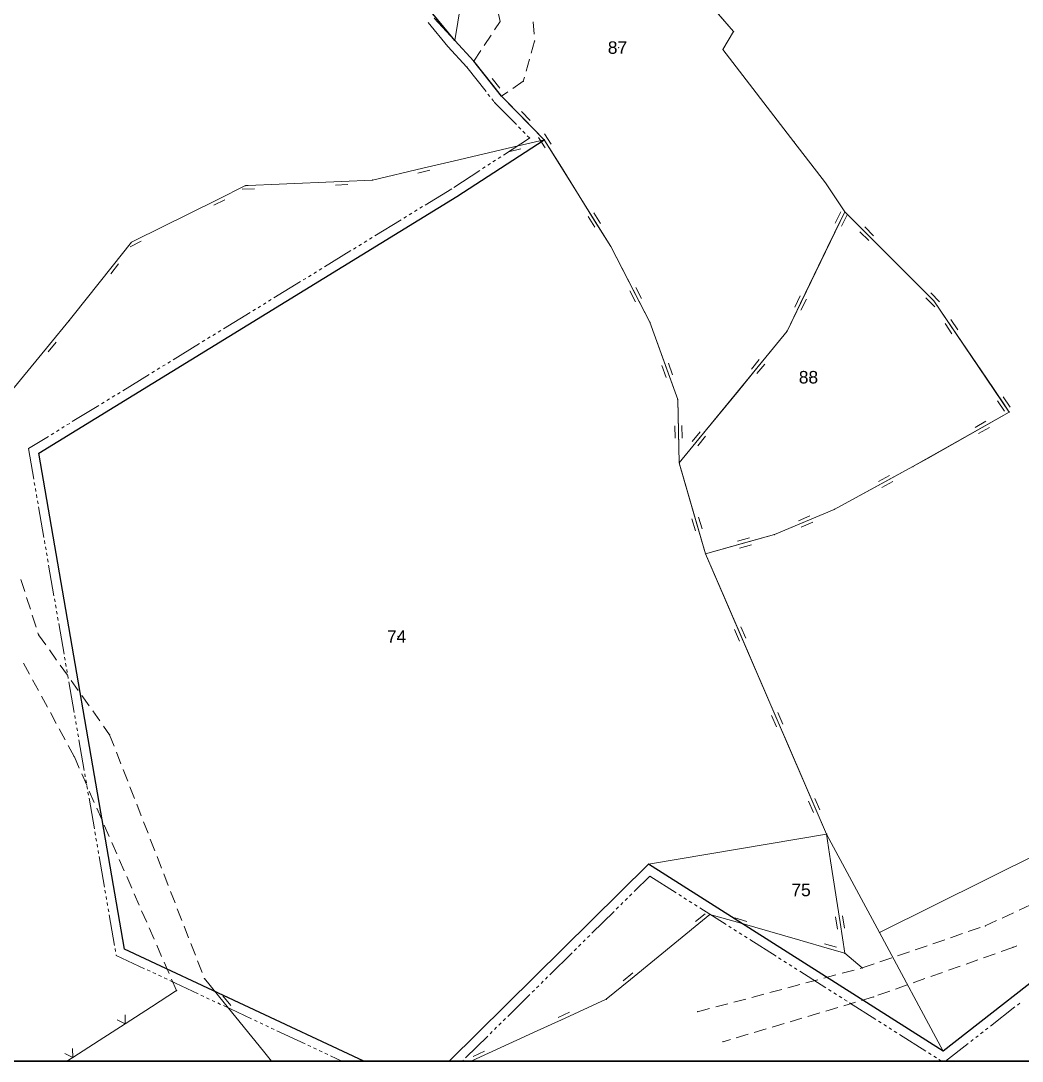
# Model space of a CAD drawing. Header units: millimetres. Extents: x 614452 to 616952, y 4151662 to 4153442.
# Drawn here: x 615441.6 to 615602.4, y 4151662.5 to 4151829.6 of the extents above; entities that cross this region are included whole.
import ezdxf
from ezdxf.xclip import XClip

# ---------------------------------------------------------------- set-up
doc = ezdxf.new("R2010")
doc.units = ezdxf.units.MM
doc.header["$XCLIPFRAME"] = 2
for name, color, linetype, lineweight in [('01_UYGALAN_TARAMA', 26, 'Continuous', 20), ('02_ADA_ALN_YENI', 7, 'Continuous', 30), ('03_PARSEL_ALN_ESKI', 18, 'Continuous', 0), ('03_PARSEL_ALN_YENI', 171, 'Continuous', 0), ('03_PARSEL_NO_ESKI', 5, 'Continuous', 0), ('03_PARSEL_SNR_YENI', 5, 'Continuous', 0), ('06_DETAY_SNR_KROKI', 4, 'Continuous', 0), ('06_DETAY_SNR_PAFTA', 26, 'Continuous', 0), ('07_SNRTIP_GECERLI', 30, 'Continuous', 0), ('07_SNRTIP_SABIT', 18, 'Continuous', 0), ('NOKTA_DETAY_YENI', 171, 'Continuous', 0), ('NOKTA_PARSEL_ESKI', 6, 'Continuous', 0), ('NOKTA_PARSEL_YENI', 30, 'Continuous', 0)]:
    doc.layers.add(name, color=color, linetype=linetype, lineweight=lineweight)
doc.layers.add('ANTET', color=7, linetype='Continuous')
doc.styles.get("Standard").update_dxf_attribs({"font": 'Arial'})

# ---------------------------------------------------------------- blocks, each defined once
blk = doc.blocks.new('fggg')
at = {"layer": '01_UYGALAN_TARAMA', "color": 252}
for p, q in [((615510.14, 4151825.49, 0.95), (615506.95, 4151829.35, 0.95)), ((615510.14, 4151825.49, 0.95), (615513.18, 4151822.19, 0.95)), ((615513.18, 4151822.19, 0.95), (615516.26, 4151818.25, 0.95)), ((615516.57, 4151817.86, 0.95), (615516.88, 4151817.46, 0.95)), ((615517.19, 4151817.07, 0.95), (615517.49, 4151816.68, 0.95)), ((615517.63, 4151816.5, 0.95), (615521.13, 4151812.94, 0.95)), ((615521.48, 4151812.58, 0.95), (615521.83, 4151812.22, 0.95)), ((615522.18, 4151811.87, 0.95), (615522.53, 4151811.51, 0.95)), ((615522.88, 4151811.15, 0.95), (615523.23, 4151810.8, 0.95)), ((615523.25, 4151810.78, 0.95), (615519.06, 4151808.05, 0.95)), ((615518.64, 4151807.78, 0.95), (615518.22, 4151807.51, 0.95)), ((615516.13, 4151806.14, 0.95), (615515.71, 4151805.87, 0.95)), ((615516.96, 4151806.69, 0.95), (615516.55, 4151806.42, 0.95)), ((615517.8, 4151807.23, 0.95), (615517.38, 4151806.96, 0.95)), ((615515.29, 4151805.6, 0.95), (615511.1, 4151802.87, 0.95)), ((615510.75, 4151802.64, 0.95), (615506.49, 4151800.03, 0.95)), ((615506.06, 4151799.77, 0.95), (615505.64, 4151799.5, 0.95)), ((615503.51, 4151798.2, 0.95), (615503.08, 4151797.93, 0.95)), ((615504.36, 4151798.72, 0.95), (615503.93, 4151798.46, 0.95)), ((615505.21, 4151799.24, 0.95), (615504.78, 4151798.98, 0.95)), ((615502.65, 4151797.67, 0.95), (615498.39, 4151795.06, 0.95)), ((615497.97, 4151794.79, 0.95), (615497.54, 4151794.53, 0.95)), ((615495.41, 4151793.22, 0.95), (615494.98, 4151792.96, 0.95)), ((615496.26, 4151793.75, 0.95), (615495.84, 4151793.49, 0.95)), ((615497.12, 4151794.27, 0.95), (615496.69, 4151794.01, 0.95)), ((615494.56, 4151792.7, 0.95), (615490.3, 4151790.08, 0.95)), ((615489.87, 4151789.82, 0.95), (615489.45, 4151789.56, 0.95)), ((615486.46, 4151787.73, 0.95), (615482.2, 4151785.11, 0.95)), ((615487.32, 4151788.25, 0.95), (615486.89, 4151787.99, 0.95)), ((615488.17, 4151788.78, 0.95), (615487.74, 4151788.51, 0.95)), ((615489.02, 4151789.3, 0.95), (615488.59, 4151789.04, 0.95)), ((615481.78, 4151784.85, 0.95), (615481.35, 4151784.59, 0.95)), ((615478.37, 4151782.76, 0.95), (615474.11, 4151780.14, 0.95)), ((615479.22, 4151783.28, 0.95), (615478.79, 4151783.02, 0.95)), ((615480.07, 4151783.8, 0.95), (615479.65, 4151783.54, 0.95)), ((615480.92, 4151784.33, 0.95), (615480.5, 4151784.07, 0.95)), ((615473.68, 4151779.88, 0.95), (615473.26, 4151779.62, 0.95)), ((615470.27, 4151777.79, 0.95), (615466.01, 4151775.17, 0.95)), ((615471.13, 4151778.31, 0.95), (615470.7, 4151778.05, 0.95)), ((615471.98, 4151778.83, 0.95), (615471.55, 4151778.57, 0.95)), ((615472.83, 4151779.36, 0.95), (615472.4, 4151779.09, 0.95)), ((615464.73, 4151774.38, 0.95), (615464.31, 4151774.12, 0.95)), ((615465.59, 4151774.91, 0.95), (615465.16, 4151774.65, 0.95)), ((615462.18, 4151772.81, 0.95), (615457.92, 4151770.2, 0.95)), ((615463.03, 4151773.34, 0.95), (615462.6, 4151773.08, 0.95)), ((615463.88, 4151773.86, 0.95), (615463.46, 4151773.6, 0.95)), ((615456.64, 4151769.41, 0.95), (615456.21, 4151769.15, 0.95)), ((615457.49, 4151769.94, 0.95), (615457.07, 4151769.67, 0.95)), ((615454.08, 4151767.84, 0.95), (615449.82, 4151765.23, 0.95)), ((615454.93, 4151768.37, 0.95), (615454.51, 4151768.1, 0.95)), ((615455.79, 4151768.89, 0.95), (615455.36, 4151768.63, 0.95)), ((615448.54, 4151764.44, 0.95), (615448.12, 4151764.18, 0.95)), ((615449.4, 4151764.96, 0.95), (615448.97, 4151764.7, 0.95)), ((615445.99, 4151762.87, 0.95), (615442.78, 4151760.9, 0.95)), ((615446.84, 4151763.39, 0.95), (615446.41, 4151763.13, 0.95)), ((615447.69, 4151763.92, 0.95), (615447.27, 4151763.66, 0.95)), ((615442.78, 4151760.9, 0.95), (615443.63, 4151755.97, 0.95)), ((615443.72, 4151755.48, 0.95), (615443.81, 4151754.99, 0.95)), ((615443.89, 4151754.5, 0.95), (615443.98, 4151754, 0.95)), ((615444.06, 4151753.51, 0.95), (615444.15, 4151753.02, 0.95)), ((615444.23, 4151752.53, 0.95), (615444.32, 4151752.03, 0.95)), ((615444.4, 4151751.54, 0.95), (615445.26, 4151746.61, 0.95)), ((615445.34, 4151746.12, 0.95), (615445.43, 4151745.63, 0.95)), ((615445.51, 4151745.14, 0.95), (615445.6, 4151744.64, 0.95)), ((615445.68, 4151744.15, 0.95), (615445.77, 4151743.66, 0.95)), ((615445.85, 4151743.17, 0.95), (615445.94, 4151742.67, 0.95)), ((615446.02, 4151742.18, 0.95), (615446.88, 4151737.25, 0.95)), ((615446.96, 4151736.76, 0.95), (615447.05, 4151736.27, 0.95)), ((615447.13, 4151735.78, 0.95), (615447.22, 4151735.28, 0.95)), ((615447.3, 4151734.79, 0.95), (615447.39, 4151734.3, 0.95)), ((615447.47, 4151733.8, 0.95), (615447.56, 4151733.31, 0.95)), ((615447.65, 4151732.82, 0.95), (615448.5, 4151727.89, 0.95)), ((615448.58, 4151727.4, 0.95), (615448.67, 4151726.91, 0.95)), ((615448.75, 4151726.41, 0.95), (615448.84, 4151725.92, 0.95)), ((615448.93, 4151725.43, 0.95), (615449.01, 4151724.94, 0.95)), ((615449.1, 4151724.44, 0.95), (615449.18, 4151723.95, 0.95)), ((615449.27, 4151723.46, 0.95), (615450.12, 4151718.53, 0.95)), ((615450.21, 4151718.04, 0.95), (615450.29, 4151717.55, 0.95)), ((615450.38, 4151717.05, 0.95), (615450.46, 4151716.56, 0.95)), ((615450.55, 4151716.07, 0.95), (615450.63, 4151715.58, 0.95)), ((615450.72, 4151715.08, 0.95), (615450.8, 4151714.59, 0.95)), ((615450.89, 4151714.1, 0.95), (615451.74, 4151709.17, 0.95)), ((615451.83, 4151708.68, 0.95), (615451.91, 4151708.19, 0.95)), ((615452, 4151707.69, 0.95), (615452.08, 4151707.2, 0.95)), ((615452.17, 4151706.71, 0.95), (615452.25, 4151706.22, 0.95)), ((615452.34, 4151705.72, 0.95), (615452.42, 4151705.23, 0.95)), ((615452.51, 4151704.74, 0.95), (615453.36, 4151699.81, 0.95)), ((615453.45, 4151699.32, 0.95), (615453.53, 4151698.83, 0.95)), ((615453.62, 4151698.33, 0.95), (615453.7, 4151697.84, 0.95)), ((615453.79, 4151697.35, 0.95), (615453.88, 4151696.86, 0.95)), ((615453.96, 4151696.36, 0.95), (615454.05, 4151695.87, 0.95)), ((615454.13, 4151695.38, 0.95), (615454.98, 4151690.45, 0.95)), ((615540.03, 4151689.74, 0.95), (615542.56, 4151692.24, 0.95)), ((615542.56, 4151692.24, 0.95), (615546.78, 4151689.56, 0.95)), ((615455.07, 4151689.96, 0.95), (615455.16, 4151689.47, 0.95)), ((615539.32, 4151689.03, 0.95), (615539.67, 4151689.38, 0.95)), ((615547.21, 4151689.29, 0.95), (615547.63, 4151689.03, 0.95)), ((615455.24, 4151688.97, 0.95), (615455.33, 4151688.48, 0.95)), ((615455.41, 4151687.99, 0.95), (615455.5, 4151687.49, 0.95)), ((615537.89, 4151687.63, 0.95), (615538.25, 4151687.98, 0.95)), ((615538.6, 4151688.33, 0.95), (615538.96, 4151688.68, 0.95)), ((615548.05, 4151688.76, 0.95), (615548.47, 4151688.49, 0.95)), ((615548.89, 4151688.22, 0.95), (615549.32, 4151687.95, 0.95)), ((615549.74, 4151687.69, 0.95), (615550.16, 4151687.42, 0.95)), ((615455.58, 4151687, 0.95), (615455.67, 4151686.51, 0.95)), ((615455.75, 4151686.02, 0.95), (615456.61, 4151681.09, 0.95)), ((615533.27, 4151683.06, 0.95), (615536.83, 4151686.57, 0.95)), ((615537.18, 4151686.92, 0.95), (615537.54, 4151687.28, 0.95)), ((615550.58, 4151687.15, 0.95), (615554.81, 4151684.47, 0.95)), ((615555.23, 4151684.2, 0.95), (615555.65, 4151683.94, 0.95)), ((615532.56, 4151682.36, 0.95), (615532.91, 4151682.71, 0.95)), ((615556.07, 4151683.67, 0.95), (615556.49, 4151683.4, 0.95)), ((615556.92, 4151683.13, 0.95), (615557.34, 4151682.86, 0.95)), ((615557.76, 4151682.6, 0.95), (615558.18, 4151682.33, 0.95)), ((615531.13, 4151680.95, 0.95), (615531.49, 4151681.3, 0.95)), ((615531.85, 4151681.65, 0.95), (615532.2, 4151682, 0.95)), ((615558.6, 4151682.06, 0.95), (615562.83, 4151679.38, 0.95)), ((615456.69, 4151680.6, 0.95), (615456.78, 4151680.1, 0.95)), ((615456.86, 4151679.61, 0.95), (615456.88, 4151679.49, 0.95)), ((615456.88, 4151679.49, 0.95), (615461.41, 4151677.36, 0.95)), ((615526.51, 4151676.38, 0.95), (615530.07, 4151679.9, 0.95)), ((615530.42, 4151680.25, 0.95), (615530.78, 4151680.6, 0.95)), ((615563.25, 4151679.11, 0.95), (615563.67, 4151678.85, 0.95)), ((615564.09, 4151678.58, 0.95), (615564.52, 4151678.31, 0.95)), ((615564.94, 4151678.04, 0.95), (615565.36, 4151677.77, 0.95)), ((615565.78, 4151677.51, 0.95), (615566.2, 4151677.24, 0.95)), ((615461.86, 4151677.15, 0.95), (615462.32, 4151676.94, 0.95)), ((615462.77, 4151676.73, 0.95), (615463.22, 4151676.51, 0.95)), ((615463.67, 4151676.3, 0.95), (615464.13, 4151676.09, 0.95)), ((615464.58, 4151675.88, 0.95), (615465.03, 4151675.67, 0.95)), ((615525.8, 4151675.68, 0.95), (615526.15, 4151676.03, 0.95)), ((615566.63, 4151676.97, 0.95), (615570.85, 4151674.29, 0.95)), ((615465.49, 4151675.45, 0.95), (615470.01, 4151673.33, 0.95)), ((615524.38, 4151674.27, 0.95), (615524.73, 4151674.62, 0.95)), ((615525.09, 4151674.98, 0.95), (615525.44, 4151675.33, 0.95)), ((615470.47, 4151673.12, 0.95), (615470.92, 4151672.91, 0.95)), ((615471.37, 4151672.69, 0.95), (615471.82, 4151672.48, 0.95)), ((615519.75, 4151669.7, 0.95), (615523.31, 4151673.22, 0.95)), ((615523.66, 4151673.57, 0.95), (615524.02, 4151673.92, 0.95)), ((615571.27, 4151674.02, 0.95), (615571.69, 4151673.76, 0.95)), ((615572.11, 4151673.49, 0.95), (615572.54, 4151673.22, 0.95)), ((615572.96, 4151672.95, 0.95), (615573.38, 4151672.68, 0.95)), ((615573.8, 4151672.42, 0.95), (615574.23, 4151672.15, 0.95)), ((615472.28, 4151672.27, 0.95), (615472.73, 4151672.06, 0.95)), ((615473.18, 4151671.85, 0.95), (615473.63, 4151671.63, 0.95)), ((615474.09, 4151671.42, 0.95), (615478.61, 4151669.3, 0.95)), ((615574.65, 4151671.88, 0.95), (615578.87, 4151669.2, 0.95)), ((615597.26, 4151668.13, 0.95), (615601.2, 4151671.21, 0.95)), ((615601.59, 4151671.52, 0.95), (615601.99, 4151671.83, 0.95)), ((615479.07, 4151669.09, 0.95), (615479.52, 4151668.87, 0.95)), ((615519.04, 4151669, 0.95), (615519.4, 4151669.35, 0.95)), ((615479.97, 4151668.66, 0.95), (615480.43, 4151668.45, 0.95)), ((615480.88, 4151668.24, 0.95), (615481.33, 4151668.03, 0.95)), ((615481.78, 4151667.81, 0.95), (615482.24, 4151667.6, 0.95)), ((615482.69, 4151667.39, 0.95), (615487.22, 4151665.27, 0.95)), ((615517.62, 4151667.6, 0.95), (615517.97, 4151667.95, 0.95)), ((615518.33, 4151668.3, 0.95), (615518.69, 4151668.65, 0.95)), ((615579.29, 4151668.93, 0.95), (615579.71, 4151668.67, 0.95)), ((615580.14, 4151668.4, 0.95), (615580.56, 4151668.13, 0.95)), ((615580.98, 4151667.86, 0.95), (615581.4, 4151667.59, 0.95)), ((615596.47, 4151667.52, 0.95), (615596.87, 4151667.82, 0.95)), ((615512.99, 4151663.03, 0.95), (615516.55, 4151666.54, 0.95)), ((615516.91, 4151666.89, 0.95), (615517.26, 4151667.25, 0.95)), ((615581.82, 4151667.33, 0.95), (615582.25, 4151667.06, 0.95)), ((615582.67, 4151666.79, 0.95), (615586.89, 4151664.11, 0.95)), ((615594.11, 4151665.67, 0.95), (615594.5, 4151665.98, 0.95)), ((615594.9, 4151666.28, 0.95), (615595.29, 4151666.59, 0.95)), ((615595.68, 4151666.9, 0.95), (615596.08, 4151667.21, 0.95)), ((615487.67, 4151665.05, 0.95), (615488.12, 4151664.84, 0.95)), ((615488.57, 4151664.63, 0.95), (615489.03, 4151664.42, 0.95)), ((615489.48, 4151664.21, 0.95), (615489.93, 4151663.99, 0.95)), ((615589.77, 4151662.28, 0.95), (615593.71, 4151665.36, 0.95)), ((615490.39, 4151663.78, 0.95), (615490.84, 4151663.57, 0.95)), ((615491.29, 4151663.36, 0.95), (615495.82, 4151661.23, 0.95)), ((615512.28, 4151662.33, 0.95), (615512.64, 4151662.68, 0.95)), ((615587.31, 4151663.84, 0.95), (615587.74, 4151663.58, 0.95)), ((615588.16, 4151663.31, 0.95), (615588.58, 4151663.04, 0.95)), ((615589, 4151662.77, 0.95), (615589.42, 4151662.5, 0.95))]:
    blk.add_line(p, q, dxfattribs=at)
for p in [(615513.18, 4151822.19, 641.08), (615513.18, 4151822.19, 641.08), (615517.63, 4151816.5, 640.56), (615517.63, 4151816.5, 640.56), (615523.25, 4151810.78, 642.8), (615523.25, 4151810.78, 642.8)]:
    blk.add_point(p, dxfattribs=at)
at = {"layer": '02_ADA_ALN_YENI', "color": 252}
blk.add_polyline3d([(615674.67, 4151730.51, 0), (615589.68, 4151664.12, 0), (615542.36, 4151694.15, 0), (615505.93, 4151658.15, 0), (615458.23, 4151680.51, 0), (615458.23, 4151680.51, 0), (615444.43, 4151760.16, 0), (615511.55, 4151801.38, 0), (615525.6, 4151810.52, 0), (615518.76, 4151817.5, 0), (615514.33, 4151823.16, 0), (615511.27, 4151826.48, 0), (615497.86, 4151842.74, 0)], dxfattribs=at)
at = {"layer": '03_PARSEL_ALN_ESKI', "color": 252}
for p in [(615537.57, 4151825.32), (615568.24, 4151772.37), (615502.1, 4151730.72), (615567.05, 4151690)]:
    blk.add_point(p, dxfattribs=at)
at = {"layer": '03_PARSEL_ALN_YENI', "color": 252}
blk.add_polyline3d([(615674.67, 4151730.51, 0), (615579.45, 4151683.15, 0), (615570.94, 4151698.99, 0), (615551.53, 4151743.99, 0), (615562.58, 4151747.08, 0), (615572.19, 4151751.13, 0), (615584.82, 4151758.01, 0), (615600.29, 4151766.77, 0), (615588.19, 4151784.62, 0), (615573.86, 4151798.95, 0), (615570.8, 4151803.58, 0), (615565.7, 4151810.19, 0), (615554.29, 4151824.99, 0), (615554.29, 4151824.99, 0), (615556.02, 4151827.89, 0), (615545.29, 4151840.34, 0)], dxfattribs=at)
for points in [[(615519.04, 4151873.97, 0), (615511.27, 4151826.48, 0), (615497.86, 4151842.74, 0), (615498.75, 4151855.87, 0), (615498.99, 4151869.99, 0), (615505.79, 4151885, 0), (615508.24, 4151882.69, 0), (615519.04, 4151873.97, 0)], [(615525.6, 4151810.52, 0), (615518.76, 4151817.5, 0), (615514.33, 4151823.16, 0), (615511.27, 4151826.48, 0), (615519.04, 4151873.97, 0), (615525.35, 4151867.53, 0), (615538.03, 4151852.53, 0), (615545.29, 4151840.34, 0), (615556.02, 4151827.89, 0), (615554.29, 4151824.99, 0), (615565.7, 4151810.19, 0), (615570.8, 4151803.58, 0), (615573.86, 4151798.95, 0), (615564.6, 4151779.77, 0), (615547.3, 4151758.59, 0), (615547.05, 4151768.78, 0), (615542.58, 4151781.2, 0), (615536.3, 4151793.37, 0), (615525.6, 4151810.52, 0)], [(615570.94, 4151698.99, 0), (615542.36, 4151694.15, 0), (615505.93, 4151658.15, 0), (615458.23, 4151680.51, 0), (615444.43, 4151760.16, 0), (615511.55, 4151801.38, 0), (615525.6, 4151810.52, 0), (615536.3, 4151793.37, 0), (615542.58, 4151781.2, 0), (615547.05, 4151768.78, 0), (615547.3, 4151758.59, 0), (615551.53, 4151743.99, 0), (615570.94, 4151698.99, 0)], [(615573.86, 4151798.95, 0), (615588.19, 4151784.62, 0), (615600.29, 4151766.77, 0), (615584.82, 4151758.01, 0), (615572.19, 4151751.13, 0), (615562.58, 4151747.08, 0), (615551.53, 4151743.99, 0), (615547.3, 4151758.59, 0), (615564.6, 4151779.77, 0), (615573.86, 4151798.95, 0)], [(615579.45, 4151683.15, 0), (615674.67, 4151730.51, 0), (615589.68, 4151664.12, 0), (615579.45, 4151683.15, 0)], [(615542.36, 4151694.15, 0), (615570.94, 4151698.99, 0), (615579.45, 4151683.15, 0), (615589.68, 4151664.12, 0), (615542.36, 4151694.15, 0)]]:
    blk.add_polyline3d(points, close=True, dxfattribs=at)
at = {"layer": '03_PARSEL_SNR_YENI', "color": 252}
for p, q in [((615545.29, 4151840.34, 648.48), (615556.02, 4151827.89, 652.44)), ((615556.02, 4151827.89, 652.44), (615554.29, 4151824.99, 652.5)), ((615511.27, 4151826.48, 0.95), (615514.33, 4151823.16, 0.95)), ((615554.29, 4151824.99, 652.5), (615565.7, 4151810.19, 653.53)), ((615514.33, 4151823.16, 0.95), (615517.41, 4151819.22, 0.95)), ((615517.23, 4151820.36, 0.95), (615518.47, 4151818.78, 0.95)), ((615517.41, 4151819.22, 0.95), (615518.76, 4151817.5, 0.95)), ((615518.76, 4151817.5, 0.95), (615522.26, 4151813.93, 0.95)), ((615521.96, 4151815.04, 0.95), (615523.36, 4151813.61, 0.95)), ((615522.26, 4151813.93, 0.95), (615525.6, 4151810.52, 0.95)), ((615526.73, 4151809.79, 0.95), (615525.67, 4151811.49, 0.95)), ((615525.77, 4151809.19, 0.95), (615524.71, 4151810.89, 0.95)), ((615525.72, 4151810.34, 0.95), (615525.6, 4151810.52, 0.95)), ((615528.36, 4151806.1, 0.95), (615525.72, 4151810.34, 0.95)), ((615565.7, 4151810.19, 652.5), (615570.8, 4151803.58, 653.53)), ((615533.65, 4151797.61, 0.95), (615528.36, 4151806.1, 0.95)), ((615570.8, 4151803.58, 653.53), (615573.86, 4151798.95, 654.63)), ((615533.71, 4151796.46, 0.95), (615532.65, 4151798.16, 0.95)), ((615534.66, 4151797.06, 0.95), (615533.6, 4151798.76, 0.95)), ((615571.12, 4151793.28, 0.95), (615573.3, 4151797.78, 0.95)), ((615572.35, 4151797.12, 0.95), (615573.22, 4151798.92, 0.95)), ((615573.3, 4151797.78, 0.95), (615573.86, 4151798.95, 0.95)), ((615573.37, 4151796.63, 0.95), (615574.24, 4151798.43, 0.95)), ((615573.86, 4151798.95, 0.95), (615577.4, 4151795.41, 0.95)), ((615536.3, 4151793.37, 0.95), (615533.65, 4151797.61, 0.95)), ((615577.09, 4151796.52, 0.95), (615578.5, 4151795.1, 0.95)), ((615576.29, 4151795.72, 0.95), (615577.71, 4151794.31, 0.95)), ((615577.4, 4151795.41, 0.95), (615584.47, 4151788.34, 0.95)), ((615540.29, 4151785.64, 0.95), (615536.3, 4151793.37, 0.95)), ((615566.77, 4151784.27, 0.95), (615571.12, 4151793.28, 0.95)), ((615584.47, 4151788.34, 0.95), (615588, 4151784.8, 0.95)), ((615540.25, 4151784.5, 0.95), (615539.33, 4151786.27, 0.95)), ((615541.25, 4151785.01, 0.95), (615540.33, 4151786.79, 0.95)), ((615542.58, 4151781.2, 0.95), (615540.29, 4151785.64, 0.95)), ((615565.83, 4151783.61, 0.95), (615566.7, 4151785.42, 0.95)), ((615566.84, 4151783.13, 0.95), (615567.71, 4151784.93, 0.95)), ((615586.9, 4151785.11, 0.95), (615588.31, 4151783.7, 0.95)), ((615587.69, 4151785.91, 0.95), (615589.11, 4151784.49, 0.95)), ((615588, 4151784.8, 0.95), (615588.19, 4151784.62, 0.95)), ((615588.19, 4151784.62, 0.95), (615590.99, 4151780.48, 0.95)), ((615564.6, 4151779.77, 0.95), (615566.77, 4151784.27, 0.95)), ((615545.36, 4151773.49, 0.95), (615542.58, 4151781.2, 0.95)), ((615590.9, 4151781.62, 0.95), (615592.02, 4151779.97, 0.95)), ((615559.95, 4151774.08, 0.95), (615564.6, 4151779.77, 0.95)), ((615589.97, 4151780.99, 0.95), (615591.09, 4151779.34, 0.95)), ((615590.99, 4151780.48, 0.95), (615596.61, 4151772.2, 0.95)), ((615546.23, 4151772.74, 0.95), (615545.55, 4151774.62, 0.95)), ((615558.88, 4151773.66, 0.95), (615560.15, 4151775.21, 0.95)), ((615559.75, 4151772.95, 0.95), (615561.02, 4151774.49, 0.95)), ((615545.17, 4151772.35, 0.95), (615544.49, 4151774.24, 0.95)), ((615547.05, 4151768.78, 0.95), (615545.36, 4151773.49, 0.95)), ((615556.79, 4151770.2, 0.95), (615559.95, 4151774.08, 0.95)), ((615596.61, 4151772.2, 0.95), (615599.41, 4151768.07, 0.95)), ((615550.46, 4151762.46, 0.95), (615556.79, 4151770.2, 0.95)), ((615547.18, 4151763.59, 0.95), (615547.05, 4151768.78, 0.95)), ((615598.39, 4151768.58, 0.95), (615599.51, 4151766.92, 0.95)), ((615599.32, 4151769.21, 0.95), (615600.44, 4151767.55, 0.95)), ((615599.41, 4151768.07, 0.95), (615600.29, 4151766.77, 0.95)), ((615600.29, 4151766.77, 0.95), (615595.94, 4151764.31, 0.95)), ((615546.64, 4151762.57, 0.95), (615546.59, 4151764.57, 0.95)), ((615547.76, 4151762.6, 0.95), (615547.71, 4151764.6, 0.95)), ((615596.53, 4151765.29, 0.95), (615594.79, 4151764.3, 0.95)), ((615547.3, 4151758.59, 0.95), (615547.18, 4151763.59, 0.95)), ((615549.39, 4151762.04, 0.95), (615550.66, 4151763.59, 0.95)), ((615550.26, 4151761.33, 0.95), (615551.53, 4151762.88, 0.95)), ((615595.94, 4151764.31, 0.95), (615587.24, 4151759.38, 0.95)), ((615597.09, 4151764.31, 0.95), (615595.35, 4151763.33, 0.95)), ((615547.3, 4151758.59, 0.95), (615550.46, 4151762.46, 0.95)), ((615587.24, 4151759.38, 0.95), (615584.82, 4151758.01, 0.95)), ((615547.35, 4151758.4, 0.95), (615547.3, 4151758.59, 0.95)), ((615550.14, 4151748.79, 0.95), (615547.35, 4151758.4, 0.95)), ((615584.82, 4151758.01, 0.95), (615580.42, 4151755.62, 0.95)), ((615581.03, 4151756.59, 0.95), (615579.28, 4151755.64, 0.95)), ((615580.42, 4151755.62, 0.95), (615572.19, 4151751.13, 0.95)), ((615581.57, 4151755.6, 0.95), (615579.82, 4151754.65, 0.95)), ((615572.19, 4151751.13, 0.95), (615567.58, 4151749.19, 0.95)), ((615549.88, 4151747.68, 0.95), (615549.32, 4151749.6, 0.95)), ((615550.96, 4151747.99, 0.95), (615550.4, 4151749.91, 0.95)), ((615568.28, 4151750.1, 0.95), (615566.44, 4151749.32, 0.95)), ((615551.53, 4151743.99, 0.95), (615550.14, 4151748.79, 0.95)), ((615567.58, 4151749.19, 0.95), (615562.58, 4151747.08, 0.95)), ((615568.72, 4151749.06, 0.95), (615566.88, 4151748.28, 0.95)), ((615558.58, 4151746.55, 0.95), (615556.65, 4151746.01, 0.95)), ((615562.58, 4151747.08, 0.95), (615557.77, 4151745.74, 0.95)), ((615557.77, 4151745.74, 0.95), (615551.53, 4151743.99, 0.95)), ((615558.88, 4151745.47, 0.95), (615556.96, 4151744.93, 0.95)), ((615553.12, 4151740.31, 0.95), (615551.53, 4151743.99, 0.95)), ((615557.08, 4151731.13, 0.95), (615553.12, 4151740.31, 0.95)), ((615556.96, 4151729.99, 0.95), (615556.17, 4151731.82, 0.95)), ((615559.06, 4151726.54, 0.95), (615557.08, 4151731.13, 0.95)), ((615557.99, 4151730.43, 0.95), (615557.2, 4151732.27, 0.95)), ((615563.02, 4151717.35, 0.95), (615559.06, 4151726.54, 0.95)), ((615562.9, 4151716.21, 0.95), (615562.11, 4151718.05, 0.95)), ((615563.93, 4151716.66, 0.95), (615563.14, 4151718.5, 0.95)), ((615565, 4151712.76, 0.95), (615563.02, 4151717.35, 0.95)), ((615568.96, 4151703.58, 0.95), (615565, 4151712.76, 0.95)), ((615568.84, 4151702.44, 0.95), (615568.05, 4151704.28, 0.95)), ((615569.87, 4151702.89, 0.95), (615569.08, 4151704.72, 0.95)), ((615570.94, 4151698.99, 0.95), (615568.96, 4151703.58, 0.95))]:
    blk.add_line(p, q, dxfattribs=at)
for p in [(615511.27, 4151826.48, 638.52), (615514.33, 4151823.16, 641.08), (615514.33, 4151823.16, 641.08), (615518.76, 4151817.5, 640.56), (615518.76, 4151817.5, 640.56), (615525.6, 4151810.52, 642.8), (615525.6, 4151810.52, 642.8), (615573.86, 4151798.95, 654.63), (615573.86, 4151798.95, 654.63), (615536.3, 4151793.37, 647.6), (615536.3, 4151793.37, 647.6), (615588.19, 4151784.62, 655.91), (615588.19, 4151784.62, 655.91), (615542.58, 4151781.2, 651.23), (615542.58, 4151781.2, 651.23), (615564.6, 4151779.77, 653.66), (615564.6, 4151779.77, 653.66), (615547.05, 4151768.78, 652.12), (615547.05, 4151768.78, 652.12), (615600.29, 4151766.77, 658.52), (615600.29, 4151766.77, 658.52), (615547.3, 4151758.59, 654.85), (615547.3, 4151758.59, 654.85), (615547.3, 4151758.59, 654.85), (615584.82, 4151758.01, 657.09), (615584.82, 4151758.01, 657.09), (615572.19, 4151751.13, 657.44), (615572.19, 4151751.13, 657.44), (615562.58, 4151747.08, 657.23), (615562.58, 4151747.08, 657.23), (615551.53, 4151743.99, 656.75), (615551.53, 4151743.99, 656.75), (615551.53, 4151743.99, 656.75), (615570.94, 4151698.99, 666.08)]:
    blk.add_point(p, dxfattribs=at)
at = {"layer": '06_DETAY_SNR_KROKI', "color": 252}
for p, q in [((615507.96, 4151830.06, 0.95), (615511.27, 4151826.48, 0.95)), ((615525.6, 4151810.52, 0.95), (615520.74, 4151809.38, 0.95)), ((615520.74, 4151809.38, 0.95), (615511, 4151807.09, 0.95)), ((615521.84, 4151809.06, 0.95), (615519.89, 4151808.6, 0.95)), ((615511, 4151807.09, 0.95), (615506.14, 4151805.95, 0.95)), ((615506.14, 4151805.95, 0.95), (615498.04, 4151804.04, 0.95)), ((615507.24, 4151805.63, 0.95), (615505.29, 4151805.17, 0.95)), ((615477.66, 4151803.15, 0.95), (615473.18, 4151800.93, 0.95)), ((615478.06, 4151803.17, 0.95), (615477.66, 4151803.15, 0.95)), ((615483.05, 4151803.39, 0.95), (615478.06, 4151803.17, 0.95)), ((615493.04, 4151803.83, 0.95), (615483.05, 4151803.39, 0.95)), ((615494.07, 4151803.31, 0.95), (615492.07, 4151803.22, 0.95)), ((615498.04, 4151804.04, 0.95), (615493.04, 4151803.83, 0.95)), ((615479.08, 4151802.65, 0.95), (615477.08, 4151802.56, 0.95)), ((615473.18, 4151800.93, 0.95), (615464.22, 4151796.49, 0.95)), ((615474.33, 4151800.87, 0.95), (615472.53, 4151799.98, 0.95)), ((615464.22, 4151796.49, 0.95), (615459.74, 4151794.26, 0.95)), ((615459.31, 4151794.05, 0.95), (615456.2, 4151790.13, 0.95)), ((615460.89, 4151794.2, 0.95), (615459.1, 4151793.32, 0.95)), ((615459.74, 4151794.26, 0.95), (615459.31, 4151794.05, 0.95)), ((615456.2, 4151790.13, 0.95), (615449.98, 4151782.3, 0.95)), ((615457.26, 4151790.57, 0.95), (615456.02, 4151789, 0.95)), ((615449.32, 4151781.46, 0.95), (615446.14, 4151777.6, 0.95)), ((615449.98, 4151782.3, 0.95), (615449.32, 4151781.46, 0.95)), ((615447.21, 4151778.02, 0.95), (615445.94, 4151776.47, 0.95)), ((615446.14, 4151777.6, 0.95), (615439.79, 4151769.88, 0.95)), ((615571.6, 4151694.68, 0.95), (615570.94, 4151698.99, 0.95)), ((615573.11, 4151684.8, 0.95), (615571.6, 4151694.68, 0.95)), ((615549.92, 4151684.92, 0.95), (615551.46, 4151686.19, 0.95)), ((615551.05, 4151685.12, 0.95), (615552.22, 4151686.08, 0.95)), ((615552.22, 4151686.08, 0.95), (615557.03, 4151684.7, 0.95)), ((615573.81, 4151683.89, 0.95), (615573.51, 4151685.87, 0.95)), ((615547.18, 4151681.95, 0.95), (615551.05, 4151685.12, 0.95)), ((615556.22, 4151685.52, 0.95), (615558.14, 4151684.96, 0.95)), ((615557.03, 4151684.7, 0.95), (615566.64, 4151681.93, 0.95)), ((615572.7, 4151683.72, 0.95), (615572.4, 4151685.7, 0.95)), ((615573.86, 4151679.85, 0.95), (615573.11, 4151684.8, 0.95)), ((615539.44, 4151675.62, 0.95), (615547.18, 4151681.95, 0.95)), ((615566.64, 4151681.93, 0.95), (615571.44, 4151680.55, 0.95)), ((615570.64, 4151681.37, 0.95), (615572.56, 4151680.81, 0.95)), ((615571.44, 4151680.55, 0.95), (615573.86, 4151679.85, 0.95)), ((615573.86, 4151679.85, 0.95), (615576.68, 4151677.48, 0.95)), ((615471.04, 4151675.77, 0.95), (615474.19, 4151671.88, 0.95)), ((615538.31, 4151675.42, 0.95), (615539.86, 4151676.69, 0.95)), ((615535.57, 4151672.45, 0.95), (615539.44, 4151675.62, 0.95)), ((615462.52, 4151671.22, 0.95), (615466.57, 4151673.83, 0.95)), ((615474, 4151673.02, 0.95), (615475.26, 4151671.46, 0.95)), ((615528.99, 4151669.43, 0.95), (615535.57, 4151672.45, 0.95)), ((615458.32, 4151668.52, 0.95), (615462.52, 4151671.22, 0.95)), ((615474.19, 4151671.88, 0.95), (615480.5, 4151664.12, 0.95)), ((615458.32, 4151668.52, 0.95), (615457.03, 4151669.14, 0.95)), ((615458.29, 4151669.95, 0.95), (615458.32, 4151668.52, 0.95)), ((615524.45, 4151667.35, 0.95), (615528.99, 4151669.43, 0.95)), ((615527.85, 4151669.53, 0.95), (615529.67, 4151670.36, 0.95)), ((615454.11, 4151665.81, 0.95), (615458.32, 4151668.52, 0.95)), ((615449.91, 4151663.11, 0.95), (615454.11, 4151665.81, 0.95)), ((615515.36, 4151663.18, 0.95), (615524.45, 4151667.35, 0.95)), ((615449.88, 4151664.54, 0.95), (615449.91, 4151663.11, 0.95)), ((615480.5, 4151664.12, 0.95), (615482.17, 4151662.06, 0.95)), ((615514.22, 4151663.27, 0.95), (615516.03, 4151664.11, 0.95)), ((615445.71, 4151660.4, 0.95), (615449.91, 4151663.11, 0.95)), ((615449.91, 4151663.11, 0.95), (615448.62, 4151663.73, 0.95)), ((615510.81, 4151661.1, 0.95), (615515.36, 4151663.18, 0.95))]:
    blk.add_line(p, q, dxfattribs=at)
for p in [(615511.27, 4151826.48, 641.08), (615525.6, 4151810.52, 642.8), (615477.66, 4151803.15, 649.33), (615477.66, 4151803.15, 649.33), (615498.04, 4151804.04, 649.72), (615498.04, 4151804.04, 649.72), (615459.31, 4151794.05, 649.79), (615459.31, 4151794.05, 649.79), (615449.32, 4151781.46, 649.17), (615449.32, 4151781.46, 649.17), (615570.94, 4151698.99, 666.08), (615552.22, 4151686.08, 668.49), (615552.22, 4151686.08, 668.49), (615573.86, 4151679.85, 671.54), (615573.86, 4151679.85, 671.54), (615573.86, 4151679.85, 671.54), (615576.68, 4151677.48, 672.87), (615471.04, 4151675.77, 661.92), (615466.57, 4151673.83, 661.99), (615535.57, 4151672.45, 670.75), (615535.57, 4151672.45, 670.75)]:
    blk.add_point(p, dxfattribs=at)
at = {"layer": '06_DETAY_SNR_PAFTA', "color": 252}
for p, q in [((615518.51, 4151829.5, 0.95), (615518.08, 4151831.46, 0.95)), ((615517.63, 4151828.17, 0.95), (615518.51, 4151829.5, 0.95)), ((615523.81, 4151829.45, 0.95), (615523.97, 4151827.46, 0.95)), ((615515.98, 4151825.67, 0.95), (615517.08, 4151827.34, 0.95)), ((615524.05, 4151826.36, 0.95), (615523.51, 4151824.44, 0.95)), ((615524.04, 4151826.46, 0.95), (615524.05, 4151826.36, 0.95)), ((615514.33, 4151823.16, 0.95), (615515.43, 4151824.83, 0.95)), ((615523.24, 4151823.47, 0.95), (615522.69, 4151821.55, 0.95)), ((615522.23, 4151819.9, 0.95), (615520.59, 4151818.76, 0.95)), ((615522.42, 4151820.59, 0.95), (615522.23, 4151819.9, 0.95)), ((615519.76, 4151818.19, 0.95), (615518.76, 4151817.5, 0.95)), ((615441.58, 4151739.86, 0.95), (615442.19, 4151737.96, 0.95)), ((615442.49, 4151737, 0.95), (615443.1, 4151735.1, 0.95)), ((615443.4, 4151734.14, 0.95), (615444.01, 4151732.24, 0.95)), ((615444.31, 4151731.29, 0.95), (615444.4, 4151731.01, 0.95)), ((615444.4, 4151731.01, 0.95), (615445.56, 4151729.38, 0.95)), ((615446.14, 4151728.56, 0.95), (615447.3, 4151726.93, 0.95)), ((615442.96, 4151724.65, 0.95), (615442, 4151726.41, 0.95)), ((615447.88, 4151726.12, 0.95), (615449.04, 4151724.49, 0.95)), ((615444.39, 4151722.02, 0.95), (615443.43, 4151723.77, 0.95)), ((615449.62, 4151723.67, 0.95), (615450.78, 4151722.04, 0.95)), ((615445.82, 4151719.38, 0.95), (615444.87, 4151721.14, 0.95)), ((615451.36, 4151721.23, 0.95), (615452.52, 4151719.6, 0.95)), ((615447.25, 4151716.74, 0.95), (615446.3, 4151718.5, 0.95)), ((615453.1, 4151718.78, 0.95), (615454.25, 4151717.15, 0.95)), ((615448.68, 4151714.11, 0.95), (615447.73, 4151715.87, 0.95)), ((615454.83, 4151716.34, 0.95), (615455.82, 4151714.95, 0.95)), ((615455.82, 4151714.95, 0.95), (615456.54, 4151713.09, 0.95)), ((615450.11, 4151711.47, 0.95), (615449.16, 4151713.23, 0.95)), ((615450.95, 4151709.56, 0.95), (615450.15, 4151711.4, 0.95)), ((615456.91, 4151712.16, 0.95), (615457.63, 4151710.29, 0.95)), ((615457.99, 4151709.36, 0.95), (615458.72, 4151707.5, 0.95)), ((615452.15, 4151706.82, 0.95), (615451.35, 4151708.65, 0.95)), ((615453.35, 4151704.07, 0.95), (615452.55, 4151705.9, 0.95)), ((615459.08, 4151706.56, 0.95), (615459.8, 4151704.7, 0.95)), ((615454.55, 4151701.32, 0.95), (615453.75, 4151703.15, 0.95)), ((615460.17, 4151703.77, 0.95), (615460.89, 4151701.9, 0.95)), ((615461.25, 4151700.97, 0.95), (615461.98, 4151699.11, 0.95)), ((615455.76, 4151698.57, 0.95), (615454.96, 4151700.4, 0.95)), ((615456.96, 4151695.82, 0.95), (615456.16, 4151697.65, 0.95)), ((615462.34, 4151698.17, 0.95), (615463.06, 4151696.31, 0.95)), ((615458.16, 4151693.07, 0.95), (615457.36, 4151694.9, 0.95)), ((615463.43, 4151695.38, 0.95), (615464.15, 4151693.51, 0.95)), ((615464.51, 4151692.58, 0.95), (615465.24, 4151690.72, 0.95)), ((615459.36, 4151690.32, 0.95), (615458.56, 4151692.16, 0.95)), ((615460.56, 4151687.57, 0.95), (615459.76, 4151689.41, 0.95)), ((615465.6, 4151689.78, 0.95), (615466.32, 4151687.92, 0.95)), ((615601.87, 4151686.76, 0.95), (615603.69, 4151687.59, 0.95)), ((615461.77, 4151684.83, 0.95), (615460.96, 4151686.66, 0.95)), ((615466.68, 4151686.99, 0.95), (615467.41, 4151685.12, 0.95)), ((615599.15, 4151685.5, 0.95), (615600.96, 4151686.34, 0.95)), ((615467.77, 4151684.19, 0.95), (615468.5, 4151682.33, 0.95)), ((615596.42, 4151684.24, 0.95), (615598.24, 4151685.08, 0.95)), ((615462.97, 4151682.08, 0.95), (615462.17, 4151683.91, 0.95)), ((615590.87, 4151682.34, 0.95), (615592.76, 4151682.99, 0.95)), ((615593.71, 4151683.31, 0.95), (615595.6, 4151683.96, 0.95)), ((615464.17, 4151679.33, 0.95), (615463.37, 4151681.16, 0.95)), ((615468.86, 4151681.4, 0.95), (615469.58, 4151679.53, 0.95)), ((615585.19, 4151680.4, 0.95), (615587.08, 4151681.04, 0.95)), ((615588.03, 4151681.37, 0.95), (615589.92, 4151682.02, 0.95)), ((615600.88, 4151680.78, 0.95), (615598.99, 4151680.11, 0.95)), ((615601.52, 4151681.05, 0.95), (615600.88, 4151680.78, 0.95)), ((615579.52, 4151678.45, 0.95), (615581.41, 4151679.1, 0.95)), ((615582.35, 4151679.43, 0.95), (615584.25, 4151680.07, 0.95)), ((615598.05, 4151679.77, 0.95), (615596.17, 4151679.1, 0.95)), ((615465.37, 4151676.58, 0.95), (615464.57, 4151678.41, 0.95)), ((615469.94, 4151678.6, 0.95), (615470.67, 4151676.73, 0.95)), ((615576.33, 4151677.39, 0.95), (615576.68, 4151677.48, 0.95)), ((615576.68, 4151677.48, 0.95), (615578.57, 4151678.13, 0.95)), ((615592.4, 4151677.77, 0.95), (615590.51, 4151677.1, 0.95)), ((615595.22, 4151678.77, 0.95), (615593.34, 4151678.1, 0.95)), ((615471.03, 4151675.8, 0.95), (615471.04, 4151675.77, 0.95)), ((615570.53, 4151675.84, 0.95), (615572.46, 4151676.36, 0.95)), ((615573.43, 4151676.62, 0.95), (615575.36, 4151677.13, 0.95)), ((615586.74, 4151675.76, 0.95), (615584.86, 4151675.09, 0.95)), ((615589.57, 4151676.76, 0.95), (615587.68, 4151676.09, 0.95)), ((615466.57, 4151673.83, 0.95), (615465.77, 4151675.66, 0.95)), ((615564.73, 4151674.3, 0.95), (615566.67, 4151674.81, 0.95)), ((615567.63, 4151675.07, 0.95), (615569.57, 4151675.59, 0.95)), ((615583.91, 4151674.75, 0.95), (615582.03, 4151674.09, 0.95)), ((615556.04, 4151671.98, 0.95), (615557.97, 4151672.49, 0.95)), ((615558.94, 4151672.75, 0.95), (615560.87, 4151673.27, 0.95)), ((615561.84, 4151673.52, 0.95), (615563.77, 4151674.04, 0.95)), ((615578.5, 4151672.83, 0.95), (615576.58, 4151672.26, 0.95)), ((615581.09, 4151673.75, 0.95), (615579.2, 4151673.08, 0.95)), ((615550.24, 4151670.43, 0.95), (615552.17, 4151670.95, 0.95)), ((615553.14, 4151671.21, 0.95), (615555.07, 4151671.72, 0.95)), ((615572.75, 4151671.12, 0.95), (615570.83, 4151670.55, 0.95)), ((615575.62, 4151671.97, 0.95), (615573.7, 4151671.4, 0.95)), ((615567, 4151669.41, 0.95), (615565.08, 4151668.84, 0.95)), ((615569.87, 4151670.26, 0.95), (615567.95, 4151669.69, 0.95)), ((615561.25, 4151667.69, 0.95), (615559.33, 4151667.12, 0.95)), ((615564.12, 4151668.55, 0.95), (615562.2, 4151667.98, 0.95)), ((615555.5, 4151665.98, 0.95), (615554.32, 4151665.63, 0.95)), ((615558.37, 4151666.84, 0.95), (615556.45, 4151666.27, 0.95))]:
    blk.add_line(p, q, dxfattribs=at)
for p in [(615518.51, 4151829.5, 640.83), (615518.51, 4151829.5, 640.83), (615524.05, 4151826.36, 640.54), (615524.05, 4151826.36, 640.54), (615514.33, 4151823.16, 641.08), (615522.23, 4151819.9, 640.6), (615522.23, 4151819.9, 640.6), (615518.76, 4151817.5, 640.56), (615444.4, 4151731.01, 648.67), (615444.4, 4151731.01, 648.67), (615455.82, 4151714.95, 652.26), (615455.82, 4151714.95, 652.26), (615450.11, 4151711.47, 652.56), (615450.11, 4151711.47, 652.56), (615596.42, 4151684.24, 673.62), (615596.42, 4151684.24, 673.62), (615600.88, 4151680.78, 673.66), (615600.88, 4151680.78, 673.66), (615576.68, 4151677.48, 672.87), (615576.68, 4151677.48, 672.87), (615471.04, 4151675.77, 661.92), (615466.57, 4151673.83, 661.99), (615578.5, 4151672.83, 673.43), (615578.5, 4151672.83, 673.43), (615550.24, 4151670.43, 674.3), (615554.32, 4151665.63, 674.17)]:
    blk.add_point(p, dxfattribs=at)
at = {"layer": '07_SNRTIP_GECERLI', "color": 252}
for points in [[(615519.04, 4151873.97, 0), (615511.27, 4151826.48, 0)], [(615511.27, 4151826.48, 0), (615497.86, 4151842.74, 0)], [(615525.6, 4151810.52, 642.8), (615511.55, 4151801.38, 0)], [(615511.55, 4151801.38, 0), (615444.43, 4151760.16, 0), (615458.23, 4151680.51, 0)], [(615579.45, 4151683.15, 0), (615674.67, 4151730.51, 0)], [(615589.68, 4151664.12, 0), (615674.67, 4151730.51, 0)], [(615570.94, 4151698.99, 0), (615542.36, 4151694.15, 0)], [(615579.45, 4151683.15, 0), (615570.94, 4151698.99, 0)], [(615458.23, 4151680.51, 0), (615505.93, 4151658.15, 0), (615542.36, 4151694.15, 0)], [(615542.36, 4151694.15, 0), (615589.68, 4151664.12, 0)], [(615589.68, 4151664.12, 0), (615579.45, 4151683.15, 0)]]:
    blk.add_polyline3d(points, dxfattribs=at)
at = {"layer": '07_SNRTIP_SABIT', "color": 252}
for points in [[(615573.86, 4151798.95, 654.63), (615570.8, 4151803.58, 653.53), (615565.7, 4151810.19, 653.53), (615554.29, 4151824.99, 652.5), (615556.02, 4151827.89, 652.44), (615545.29, 4151840.34, 648.48), (615538.03, 4151852.53, 645.84), (615525.35, 4151867.53, 641.09)], [(615511.27, 4151826.48, 0), (615514.33, 4151823.16, 641.08), (615518.76, 4151817.5, 640.56), (615525.6, 4151810.52, 642.8)], [(615547.3, 4151758.59, 654.85), (615547.05, 4151768.78, 652.12), (615542.58, 4151781.2, 651.23), (615536.3, 4151793.37, 647.6), (615525.6, 4151810.52, 642.8)], [(615573.86, 4151798.95, 654.63), (615564.6, 4151779.77, 653.66), (615547.3, 4151758.59, 654.85)], [(615600.29, 4151766.77, 658.52), (615588.19, 4151784.62, 655.91), (615573.86, 4151798.95, 654.63)], [(615551.53, 4151743.99, 656.75), (615562.58, 4151747.08, 657.23), (615572.19, 4151751.13, 657.44), (615584.82, 4151758.01, 657.09), (615600.29, 4151766.77, 658.52)], [(615547.3, 4151758.59, 654.85), (615551.53, 4151743.99, 656.75)], [(615551.53, 4151743.99, 656.75), (615570.94, 4151698.99, 666.08)]]:
    blk.add_polyline3d(points, dxfattribs=at)
at = {"layer": 'NOKTA_DETAY_YENI', "color": 252}
for p in [(615518.51, 4151829.5, 640.83), (615524.05, 4151826.36, 640.54), (615522.23, 4151819.9, 640.6), (615477.66, 4151803.15, 649.33), (615498.04, 4151804.04, 649.72), (615459.31, 4151794.05, 649.79), (615449.32, 4151781.46, 649.17), (615444.4, 4151731.01, 648.67), (615455.82, 4151714.95, 652.26), (615450.11, 4151711.47, 652.56), (615552.22, 4151686.08, 668.49), (615596.42, 4151684.24, 673.62), (615600.88, 4151680.78, 673.66), (615573.86, 4151679.85, 671.54), (615576.68, 4151677.48, 672.87), (615471.04, 4151675.77, 661.92), (615466.57, 4151673.83, 661.99), (615535.57, 4151672.45, 670.75), (615578.5, 4151672.83, 673.43), (615550.24, 4151670.43, 674.3), (615554.32, 4151665.63, 674.17)]:
    blk.add_point(p, dxfattribs=at)
at = {"layer": 'NOKTA_PARSEL_ESKI', "color": 252}
for p in [(615511.55, 4151801.38), (615444.43, 4151760.16), (615542.36, 4151694.15), (615579.45, 4151683.15), (615458.23, 4151680.51), (615589.68, 4151664.12)]:
    blk.add_point(p, dxfattribs=at)
at = {"layer": 'NOKTA_PARSEL_YENI', "color": 252}
for p in [(615556.02, 4151827.89, 652.44), (615511.27, 4151826.48), (615554.29, 4151824.99, 652.5), (615514.33, 4151823.16, 641.08), (615518.76, 4151817.5, 640.56), (615525.6, 4151810.52, 642.8), (615565.7, 4151810.19), (615570.8, 4151803.58, 653.53), (615573.86, 4151798.95, 654.63), (615536.3, 4151793.37, 647.6), (615588.19, 4151784.62, 655.91), (615542.58, 4151781.2, 651.23), (615564.6, 4151779.77, 653.66), (615547.05, 4151768.78, 652.12), (615600.29, 4151766.77, 658.52), (615547.3, 4151758.59, 654.85), (615584.82, 4151758.01, 657.09), (615572.19, 4151751.13, 657.44), (615562.58, 4151747.08, 657.23), (615551.53, 4151743.99, 656.75), (615570.94, 4151698.99, 666.08)]:
    blk.add_point(p, dxfattribs=at)
at = {"layer": '03_PARSEL_NO_ESKI', "color": 252}
for s, p in [('87', (615535.82, 4151824.32)), ('88', (615566.49, 4151771.37)), ('74', (615500.35, 4151729.72)), ('75', (615565.3, 4151689))]:
    blk.add_text(s, height=2, dxfattribs=at).set_placement(p)

msp = doc.modelspace()

# ---------------------------------------------------------------- linework, layer by layer
at = {"layer": 'ANTET', "flags": 128}
msp.add_lwpolyline([(614452.5, 4151777.5), (614452.5, 4152542.5), (616764.34, 4152542.5), (616764.34, 4151662.5), (614452.5, 4151662.5)], close=True, dxfattribs=at)

# ---------------------------------------------------------------- block references
ref = msp.add_blockref('fggg', (0, 0))
XClip(ref).set_block_clipping_path([(615240.7433106549, 4153442.5), (615240.7433106545, 4152542.5), (614452.5, 4152542.5), (614452.5, 4151662.5), (616764.340303037, 4151662.5), (616764.340303037, 4152542.5), (616327.5, 4152542.5), (616327.5, 4153442.5)])

doc.saveas('drawing.dxf')
